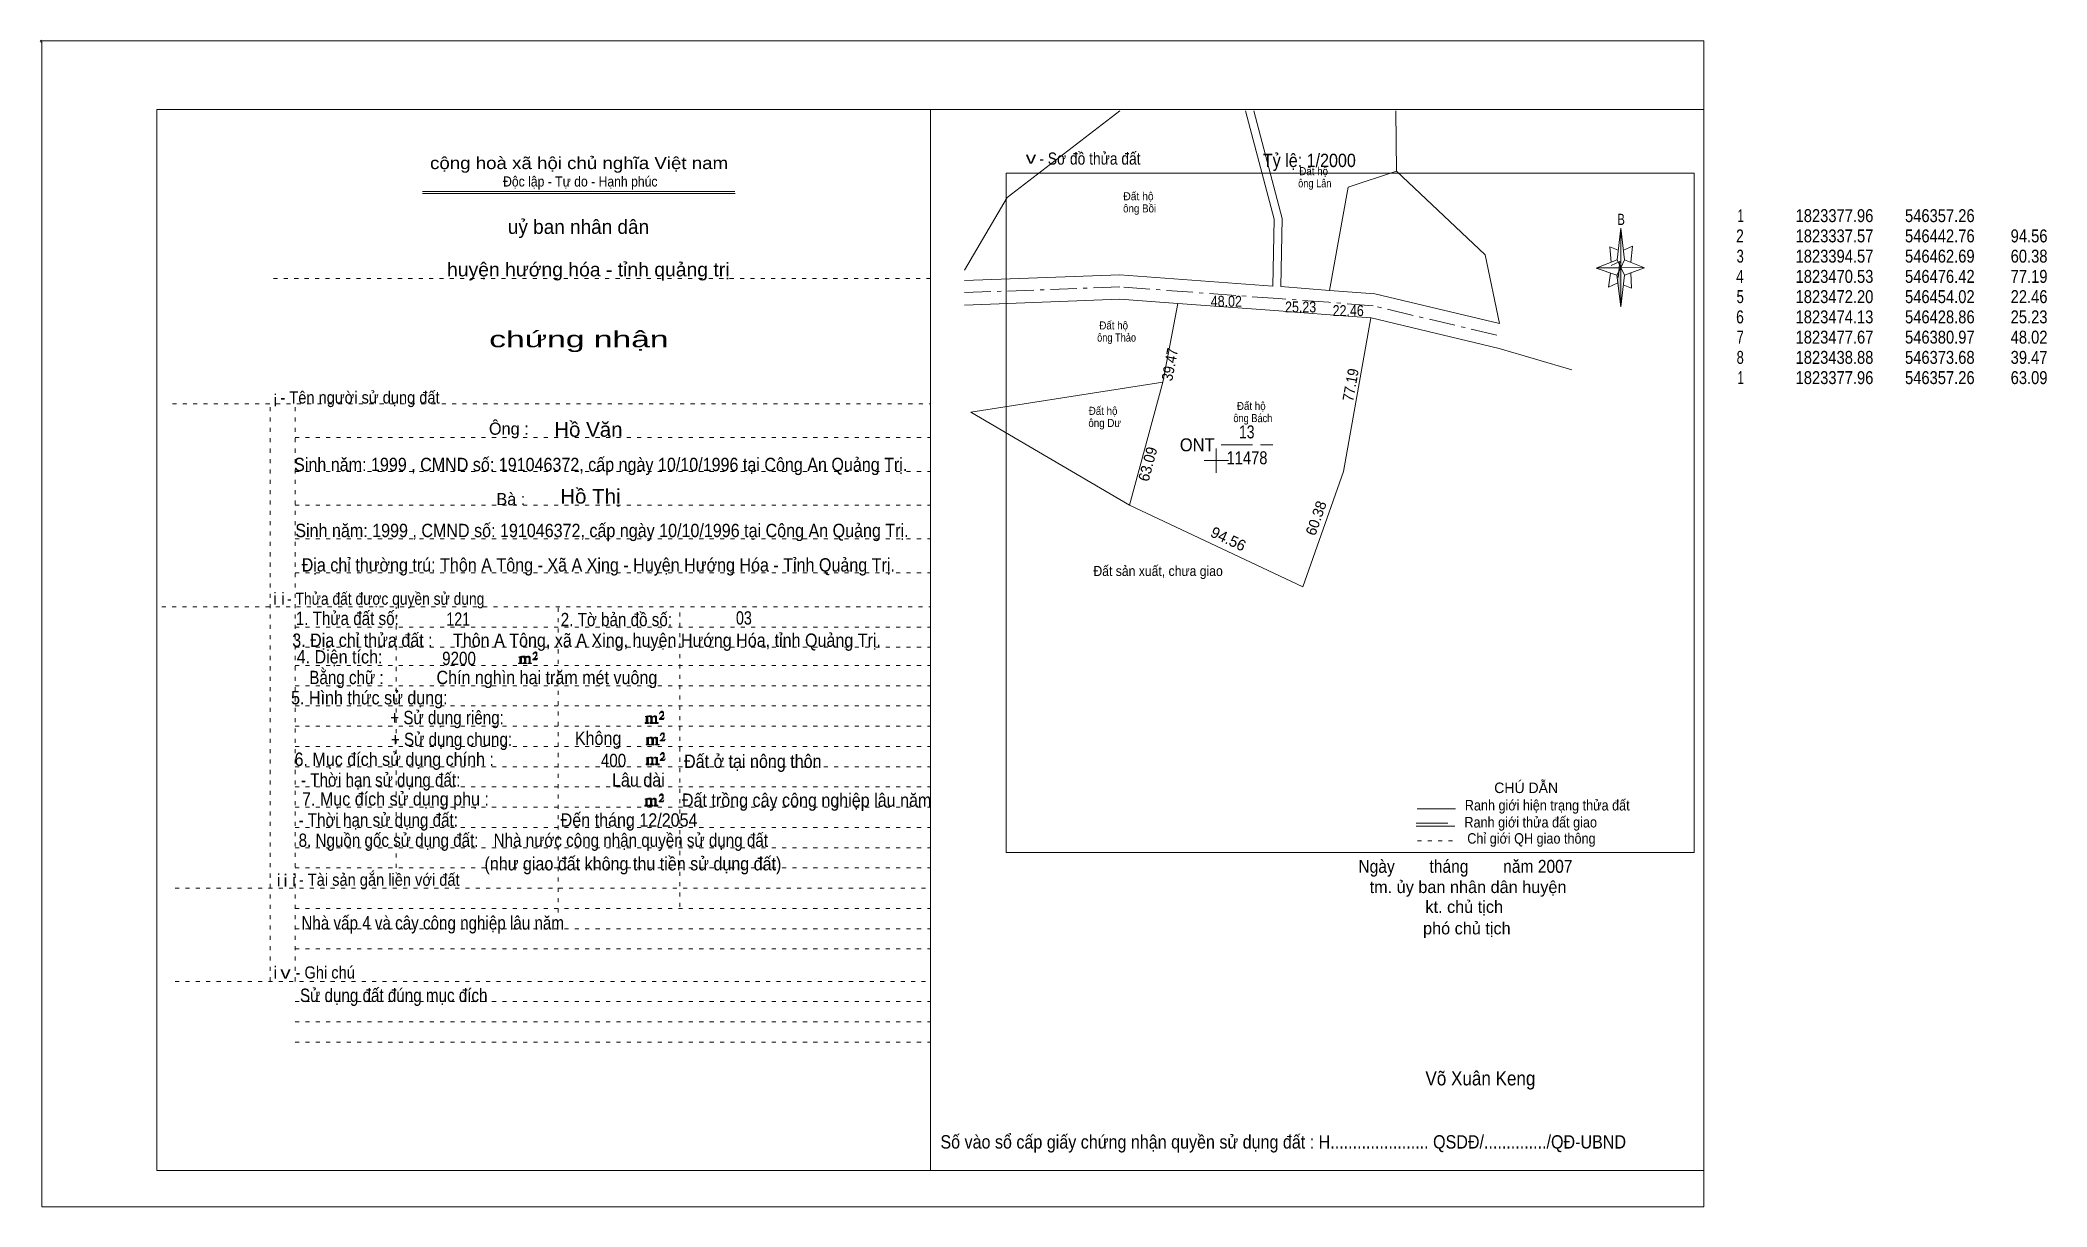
# Model space of a CAD drawing. Header units: centimetres. Extents: x -1.6 to 48, y -3.3 to 25.5.
import ezdxf
from ezdxf.enums import TextEntityAlignment as Align

# ---------------------------------------------------------------- set-up
doc = ezdxf.new("R2010")
doc.units = ezdxf.units.CM
doc.header["$LTSCALE"] = 0.13
for name, pattern in [('DOT_DASHED', [7.7, 5, -1.2, 0.3, -1.2]), ('DOTTED', [1.5, 0.3, -1.2]), ('LONG_DASHED', [7.5, 6, -1.5])]:
    doc.linetypes.add(name, pattern=pattern)
for name, color, linetype, lineweight in [('1', 7, 'DOTTED', 13), ('22', 7, 'Continuous', 13), ('33', 7, 'LONG_DASHED', 13), ('4', 7, 'Continuous', 13), ('5', 7, 'Continuous', 13), ('50', 7, 'Continuous', 13), ('63', 7, 'Continuous', 13)]:
    doc.layers.add(name, color=color, linetype=linetype, lineweight=lineweight)
for name, color, linetype in [('10', 7, 'Continuous'), ('23', 7, 'Continuous'), ('30', 7, 'Continuous')]:
    doc.layers.add(name, color=color, linetype=linetype)

msp = doc.modelspace()

# ---------------------------------------------------------------- hatches: boundary and pattern name
at = {"layer": '5'}
msp.add_hatch(color=256, dxfattribs=at).paths.add_polyline_path([(37.46, 19.87), (37.46, 18.91), (37.36, 19.69)])
at = {"layer": '50'}
for points in [[(10.27, 10.13), (10.27, 10.12), (10.27, 10.11), (10.25, 10.11), (10.24, 10.11), (10.24, 10.1), (10.33, 10.1), (10.33, 10.11), (10.32, 10.11), (10.31, 10.11), (10.31, 10.12), (10.31, 10.13), (10.31, 10.24), (10.31, 10.25), (10.32, 10.26), (10.34, 10.26), (10.35, 10.26), (10.36, 10.26), (10.37, 10.25), (10.39, 10.22), (10.39, 10.13), (10.37, 10.12), (10.37, 10.11), (10.36, 10.11), (10.35, 10.11), (10.35, 10.1), (10.44, 10.1), (10.44, 10.11), (10.43, 10.11), (10.42, 10.11), (10.42, 10.12), (10.42, 10.13), (10.42, 10.24), (10.44, 10.26), (10.45, 10.26), (10.46, 10.26), (10.49, 10.26), (10.49, 10.25), (10.5, 10.24), (10.5, 10.22), (10.5, 10.13), (10.5, 10.12), (10.49, 10.11), (10.49, 10.11), (10.47, 10.11), (10.47, 10.1), (10.56, 10.1), (10.56, 10.11), (10.55, 10.11), (10.54, 10.11), (10.53, 10.12), (10.53, 10.13), (10.53, 10.2), (10.53, 10.25), (10.53, 10.26), (10.52, 10.27), (10.5, 10.28), (10.47, 10.28), (10.46, 10.28), (10.44, 10.27), (10.41, 10.25), (10.41, 10.26), (10.4, 10.28), (10.39, 10.28), (10.37, 10.28), (10.35, 10.28), (10.34, 10.28), (10.32, 10.26), (10.31, 10.26), (10.31, 10.25), (10.31, 10.25), (10.31, 10.26), (10.31, 10.28), (10.24, 10.26), (10.24, 10.26), (10.25, 10.26), (10.27, 10.25), (10.27, 10.24), (10.27, 10.23)], [(10.69, 10.19), (10.72, 10.24), (10.72, 10.24), (10.71, 10.22), (10.69, 10.22), (10.68, 10.22), (10.63, 10.22), (10.66, 10.26), (10.67, 10.27), (10.69, 10.28), (10.69, 10.3), (10.69, 10.32), (10.69, 10.34), (10.69, 10.35), (10.69, 10.37), (10.68, 10.38), (10.67, 10.38), (10.66, 10.39), (10.65, 10.39), (10.63, 10.38), (10.63, 10.38), (10.62, 10.37), (10.61, 10.35), (10.59, 10.33), (10.61, 10.33), (10.61, 10.35), (10.62, 10.35), (10.63, 10.36), (10.65, 10.36), (10.66, 10.36), (10.67, 10.35), (10.68, 10.35), (10.68, 10.32), (10.68, 10.3), (10.66, 10.28), (10.66, 10.26), (10.65, 10.25), (10.59, 10.2), (10.59, 10.19)], [(13.39, 8.66), (13.39, 8.65), (13.39, 8.64), (13.38, 8.64), (13.37, 8.64), (13.37, 8.62), (13.45, 8.62), (13.45, 8.64), (13.44, 8.64), (13.43, 8.64), (13.43, 8.65), (13.43, 8.66), (13.43, 8.77), (13.43, 8.78), (13.44, 8.79), (13.47, 8.79), (13.48, 8.79), (13.49, 8.79), (13.5, 8.78), (13.51, 8.74), (13.51, 8.66), (13.5, 8.65), (13.5, 8.64), (13.49, 8.64), (13.48, 8.64), (13.48, 8.62), (13.57, 8.62), (13.57, 8.64), (13.55, 8.64), (13.54, 8.64), (13.54, 8.65), (13.54, 8.66), (13.54, 8.77), (13.57, 8.79), (13.58, 8.79), (13.59, 8.79), (13.61, 8.79), (13.61, 8.78), (13.62, 8.77), (13.62, 8.74), (13.62, 8.66), (13.62, 8.65), (13.61, 8.64), (13.61, 8.64), (13.6, 8.64), (13.6, 8.62), (13.69, 8.62), (13.69, 8.64), (13.67, 8.64), (13.66, 8.64), (13.65, 8.65), (13.65, 8.66), (13.65, 8.73), (13.65, 8.78), (13.65, 8.79), (13.64, 8.8), (13.62, 8.81), (13.6, 8.81), (13.59, 8.81), (13.57, 8.8), (13.53, 8.78), (13.53, 8.79), (13.52, 8.81), (13.51, 8.81), (13.5, 8.81), (13.48, 8.81), (13.47, 8.81), (13.44, 8.79), (13.43, 8.79), (13.43, 8.78), (13.43, 8.78), (13.43, 8.79), (13.43, 8.81), (13.37, 8.79), (13.37, 8.79), (13.38, 8.79), (13.39, 8.78), (13.39, 8.77), (13.39, 8.76)], [(13.82, 8.72), (13.84, 8.77), (13.84, 8.77), (13.83, 8.74), (13.82, 8.74), (13.81, 8.74), (13.75, 8.74), (13.79, 8.79), (13.8, 8.8), (13.82, 8.81), (13.82, 8.83), (13.82, 8.84), (13.82, 8.87), (13.82, 8.88), (13.82, 8.9), (13.81, 8.91), (13.8, 8.91), (13.79, 8.92), (13.77, 8.92), (13.75, 8.91), (13.75, 8.91), (13.74, 8.9), (13.73, 8.88), (13.72, 8.86), (13.73, 8.86), (13.73, 8.88), (13.74, 8.88), (13.75, 8.89), (13.77, 8.89), (13.79, 8.89), (13.8, 8.88), (13.81, 8.88), (13.81, 8.84), (13.81, 8.83), (13.79, 8.81), (13.79, 8.79), (13.77, 8.78), (13.72, 8.73), (13.72, 8.72)], [(13.41, 8.12), (13.41, 8.11), (13.41, 8.1), (13.4, 8.1), (13.39, 8.1), (13.39, 8.09), (13.48, 8.09), (13.48, 8.1), (13.47, 8.1), (13.45, 8.1), (13.45, 8.11), (13.45, 8.12), (13.45, 8.23), (13.45, 8.24), (13.47, 8.26), (13.49, 8.26), (13.5, 8.26), (13.51, 8.26), (13.52, 8.24), (13.53, 8.21), (13.53, 8.12), (13.52, 8.11), (13.52, 8.1), (13.51, 8.1), (13.5, 8.1), (13.5, 8.09), (13.59, 8.09), (13.59, 8.1), (13.58, 8.1), (13.57, 8.1), (13.57, 8.11), (13.57, 8.12), (13.57, 8.23), (13.59, 8.26), (13.6, 8.26), (13.61, 8.26), (13.63, 8.26), (13.63, 8.24), (13.64, 8.23), (13.64, 8.21), (13.64, 8.12), (13.64, 8.11), (13.63, 8.1), (13.63, 8.1), (13.62, 8.1), (13.62, 8.09), (13.71, 8.09), (13.71, 8.1), (13.7, 8.1), (13.69, 8.1), (13.67, 8.11), (13.67, 8.12), (13.67, 8.2), (13.67, 8.24), (13.67, 8.26), (13.66, 8.27), (13.64, 8.28), (13.62, 8.28), (13.61, 8.28), (13.59, 8.27), (13.55, 8.24), (13.55, 8.26), (13.54, 8.28), (13.53, 8.28), (13.52, 8.28), (13.5, 8.28), (13.49, 8.28), (13.47, 8.26), (13.45, 8.26), (13.45, 8.24), (13.45, 8.24), (13.45, 8.26), (13.45, 8.28), (13.39, 8.26), (13.39, 8.26), (13.4, 8.26), (13.41, 8.24), (13.41, 8.23), (13.41, 8.22)], [(13.84, 8.19), (13.86, 8.23), (13.86, 8.23), (13.85, 8.21), (13.84, 8.21), (13.83, 8.21), (13.77, 8.21), (13.81, 8.26), (13.82, 8.27), (13.84, 8.28), (13.84, 8.3), (13.84, 8.31), (13.84, 8.33), (13.84, 8.34), (13.84, 8.37), (13.83, 8.38), (13.82, 8.38), (13.81, 8.39), (13.8, 8.39), (13.77, 8.38), (13.77, 8.38), (13.76, 8.37), (13.75, 8.34), (13.74, 8.32), (13.75, 8.32), (13.75, 8.34), (13.76, 8.34), (13.77, 8.36), (13.8, 8.36), (13.81, 8.36), (13.82, 8.34), (13.83, 8.34), (13.83, 8.31), (13.83, 8.3), (13.81, 8.28), (13.81, 8.26), (13.8, 8.24), (13.74, 8.2), (13.74, 8.19)], [(13.41, 7.64), (13.41, 7.63), (13.41, 7.62), (13.4, 7.62), (13.39, 7.62), (13.39, 7.6), (13.47, 7.6), (13.47, 7.62), (13.46, 7.62), (13.45, 7.62), (13.45, 7.63), (13.45, 7.64), (13.45, 7.75), (13.45, 7.76), (13.46, 7.77), (13.49, 7.77), (13.5, 7.77), (13.51, 7.77), (13.52, 7.76), (13.53, 7.72), (13.53, 7.64), (13.52, 7.63), (13.52, 7.62), (13.51, 7.62), (13.5, 7.62), (13.5, 7.6), (13.59, 7.6), (13.59, 7.62), (13.57, 7.62), (13.56, 7.62), (13.56, 7.63), (13.56, 7.64), (13.56, 7.75), (13.59, 7.77), (13.6, 7.77), (13.61, 7.77), (13.63, 7.77), (13.63, 7.76), (13.64, 7.75), (13.64, 7.72), (13.64, 7.64), (13.64, 7.63), (13.63, 7.62), (13.63, 7.62), (13.62, 7.62), (13.62, 7.6), (13.71, 7.6), (13.71, 7.62), (13.69, 7.62), (13.68, 7.62), (13.67, 7.63), (13.67, 7.64), (13.67, 7.71), (13.67, 7.76), (13.67, 7.77), (13.66, 7.78), (13.64, 7.79), (13.62, 7.79), (13.61, 7.79), (13.59, 7.78), (13.55, 7.76), (13.55, 7.77), (13.54, 7.79), (13.53, 7.79), (13.52, 7.79), (13.5, 7.79), (13.49, 7.79), (13.46, 7.77), (13.45, 7.77), (13.45, 7.76), (13.45, 7.76), (13.45, 7.77), (13.45, 7.79), (13.39, 7.77), (13.39, 7.77), (13.4, 7.77), (13.41, 7.76), (13.41, 7.75), (13.41, 7.74)], [(13.84, 7.7), (13.86, 7.75), (13.86, 7.75), (13.85, 7.72), (13.84, 7.72), (13.83, 7.72), (13.77, 7.72), (13.81, 7.77), (13.82, 7.78), (13.84, 7.79), (13.84, 7.81), (13.84, 7.82), (13.84, 7.85), (13.84, 7.86), (13.84, 7.88), (13.83, 7.89), (13.82, 7.89), (13.81, 7.9), (13.79, 7.9), (13.77, 7.89), (13.77, 7.89), (13.76, 7.88), (13.75, 7.86), (13.74, 7.84), (13.75, 7.84), (13.75, 7.86), (13.76, 7.86), (13.77, 7.87), (13.79, 7.87), (13.81, 7.87), (13.82, 7.86), (13.83, 7.86), (13.83, 7.82), (13.83, 7.81), (13.81, 7.79), (13.81, 7.77), (13.79, 7.76), (13.74, 7.71), (13.74, 7.7)], [(13.38, 6.62), (13.38, 6.61), (13.38, 6.6), (13.37, 6.6), (13.36, 6.6), (13.36, 6.58), (13.44, 6.58), (13.44, 6.6), (13.43, 6.6), (13.42, 6.6), (13.42, 6.61), (13.42, 6.62), (13.42, 6.73), (13.42, 6.74), (13.43, 6.75), (13.46, 6.75), (13.47, 6.75), (13.48, 6.75), (13.49, 6.74), (13.5, 6.7), (13.5, 6.62), (13.49, 6.61), (13.49, 6.6), (13.48, 6.6), (13.47, 6.6), (13.47, 6.58), (13.56, 6.58), (13.56, 6.6), (13.54, 6.6), (13.53, 6.6), (13.53, 6.61), (13.53, 6.62), (13.53, 6.73), (13.56, 6.75), (13.57, 6.75), (13.58, 6.75), (13.6, 6.75), (13.6, 6.74), (13.61, 6.73), (13.61, 6.7), (13.61, 6.62), (13.61, 6.61), (13.6, 6.6), (13.6, 6.6), (13.59, 6.6), (13.59, 6.58), (13.68, 6.58), (13.68, 6.6), (13.66, 6.6), (13.65, 6.6), (13.64, 6.61), (13.64, 6.62), (13.64, 6.69), (13.64, 6.74), (13.64, 6.75), (13.63, 6.76), (13.61, 6.77), (13.59, 6.77), (13.58, 6.77), (13.56, 6.76), (13.52, 6.74), (13.52, 6.75), (13.51, 6.77), (13.5, 6.77), (13.49, 6.77), (13.47, 6.77), (13.46, 6.77), (13.43, 6.75), (13.42, 6.75), (13.42, 6.74), (13.42, 6.74), (13.42, 6.75), (13.42, 6.77), (13.36, 6.75), (13.36, 6.75), (13.37, 6.75), (13.38, 6.74), (13.38, 6.73), (13.38, 6.72)], [(13.81, 6.68), (13.83, 6.73), (13.83, 6.73), (13.82, 6.7), (13.81, 6.7), (13.8, 6.7), (13.74, 6.7), (13.78, 6.75), (13.79, 6.76), (13.81, 6.77), (13.81, 6.79), (13.81, 6.8), (13.81, 6.83), (13.81, 6.84), (13.81, 6.86), (13.8, 6.87), (13.79, 6.87), (13.78, 6.88), (13.76, 6.88), (13.74, 6.87), (13.74, 6.87), (13.73, 6.86), (13.72, 6.84), (13.71, 6.82), (13.72, 6.82), (13.72, 6.84), (13.73, 6.84), (13.74, 6.85), (13.76, 6.85), (13.78, 6.85), (13.79, 6.84), (13.8, 6.84), (13.8, 6.8), (13.8, 6.79), (13.78, 6.77), (13.78, 6.75), (13.76, 6.74), (13.71, 6.69), (13.71, 6.68)]]:
    msp.add_hatch(color=256, dxfattribs=at).paths.add_polyline_path(points)

# ---------------------------------------------------------------- linework, layer by layer
at = {"layer": '1', "linetype": 'Continuous'}
for p, q in [((1.31, -2.42), (1.31, 23.78)), ((1.31, 23.78), (39.51, 23.78)), ((20.41, -2.42), (20.41, 23.78)), ((39.51, -2.42), (39.51, 23.78)), ((7.87, 21.76), (15.58, 21.76)), ((7.87, 21.71), (15.59, 21.71)), ((37.36, 19.69), (36.85, 19.86)), ((1.31, -2.42), (39.51, -2.42))]:
    msp.add_line(p, q, dxfattribs=at)
at = {"layer": '1'}
for p, q in [((4.19, 19.61), (20.41, 19.61)), ((1.69, 16.51), (20.41, 16.51)), ((4.11, 2.25), (4.11, 16.51)), ((4.72, 2.25), (4.72, 16.51)), ((4.72, 15.68), (20.41, 15.68)), ((4.72, 14.84), (20.41, 14.84)), ((4.72, 14.01), (20.41, 14.01)), ((4.72, 13.18), (20.41, 13.18)), ((4.72, 12.34), (20.41, 12.34)), ((1.43, 11.5), (20.41, 11.5)), ((7.22, 5.05), (7.22, 11.5)), ((11.22, 3.95), (11.22, 11.5)), ((14.22, 4.09), (14.22, 11.5)), ((4.72, 11), (20.41, 11)), ((4.72, 10.5), (20.41, 10.5)), ((4.72, 10.05), (20.41, 10.05)), ((4.72, 9.55), (20.41, 9.55)), ((4.72, 9.05), (20.41, 9.05)), ((4.72, 8.55), (20.41, 8.55)), ((4.72, 8.05), (20.41, 8.05)), ((4.72, 7.55), (20.41, 7.55)), ((4.72, 7.05), (20.41, 7.05)), ((4.72, 6.55), (20.41, 6.55)), ((4.72, 6.05), (20.41, 6.05)), ((4.72, 5.55), (20.41, 5.55)), ((4.72, 5.05), (20.41, 5.05)), ((1.76, 4.55), (20.41, 4.55)), ((4.72, 4.05), (20.41, 4.05)), ((4.72, 3.55), (20.41, 3.55)), ((4.72, 3.05), (20.41, 3.05)), ((1.76, 2.25), (20.41, 2.25)), ((4.72, 1.75), (20.41, 1.75)), ((4.72, 1.25), (20.41, 1.25)), ((4.72, 0.75), (20.41, 0.75))]:
    msp.add_line(p, q, dxfattribs=at)
at = {"layer": '1', "linetype": 'Continuous'}
msp.add_lwpolyline([(-1.53, -3.32), (39.51, -3.32), (39.51, 25.48), (-1.53, 25.48)], close=True, dxfattribs=at)
msp.add_lwpolyline([(37.37, 19.49), (37.16, 19.39), (37.21, 19.74)], dxfattribs=at)
at = {"layer": '22'}
for p, q in [((31.92, 22.26), (31.91, 23.75)), ((26.15, 17.05), (26.52, 18.99))]:
    msp.add_line(p, q, dxfattribs=at)
for points in [[(21.25, 19.81), (22.31, 21.61), (25.09, 23.75)], [(21.25, 19.56), (25.09, 19.7), (28.87, 19.42), (28.9, 21.07), (28.19, 23.75)], [(30.27, 19.31), (29.07, 19.41), (29.1, 21.09), (28.4, 23.75)], [(31.92, 22.26), (30.73, 21.86), (30.27, 19.31)], [(34.47, 18.5), (34.11, 20.19), (31.92, 22.26)], [(21.25, 18.95), (25.09, 19.1), (26.52, 18.99)], [(26.52, 18.99), (28.91, 18.82), (30.17, 18.72), (31.29, 18.64)], [(30.27, 19.31), (31.39, 19.23), (34.47, 18.5)], [(31.29, 18.64), (30.61, 14.84), (29.61, 11.99), (25.33, 14.01)], [(31.29, 18.64), (31.3, 18.64), (34.46, 17.88), (36.25, 17.35)]]:
    msp.add_lwpolyline(points, dxfattribs=at)
at = {"layer": '22', "linetype": 'DOT_DASHED'}
msp.add_lwpolyline([(34.4, 18.21), (31.35, 18.93), (30.25, 19.02), (29.01, 19.11), (25.09, 19.4), (21.25, 19.26)], dxfattribs=at)
at = {"layer": '22'}
msp.add_lwpolyline([(25.33, 14.01), (26.15, 17.05), (21.41, 16.31)], close=True, dxfattribs=at)
at = {"layer": '33'}
msp.add_line((27.59, 15.5), (28.87, 15.5), dxfattribs=at)
at = {"layer": '4'}
for p, q in [((32.43, 6.51), (33.38, 6.51)), ((32.41, 6.08), (33.36, 6.08))]:
    msp.add_line(p, q, dxfattribs=at)
at = {"layer": '4', "linetype": 'LONG_DASHED'}
msp.add_line((32.41, 6.16), (33.36, 6.16), dxfattribs=at)
at = {"layer": '4', "linetype": 'DOTTED'}
msp.add_line((32.44, 5.72), (33.43, 5.72), dxfattribs=at)
at = {"layer": '4'}
msp.add_lwpolyline([(22.28, 22.21), (39.27, 22.21), (39.27, 5.43), (22.28, 5.43)], close=True, dxfattribs=at)
msp.add_circle((-1.55, 25.47), 0.025, dxfattribs=at)
at = {"layer": '5'}
for p, q in [((37.37, 20.07), (37.46, 20.85)), ((37.55, 20.07), (38.05, 19.87)), ((37.55, 19.69), (37.46, 18.91)), ((37.73, 19.37), (37.52, 19.45)), ((37.71, 19.75), (37.73, 19.37))]:
    msp.add_line(p, q, dxfattribs=at)
for points in [[(37.46, 20.85), (37.55, 20.07), (37.46, 19.87)], [(37.46, 19.87), (36.87, 19.87), (37.37, 20.07), (37.55, 19.69), (38.05, 19.87), (37.46, 19.89)], [(37.46, 19.87), (37.46, 18.91), (37.36, 19.69)]]:
    msp.add_lwpolyline(points, close=True, dxfattribs=at)
for points in [[(37.4, 20.31), (37.19, 20.39), (37.22, 20.01)], [(37.53, 20.31), (37.75, 20.41), (37.71, 20.01)], [(37.46, 19.87), (37.37, 20.07), (36.87, 19.87)], [(37.22, 19.93), (37.44, 20.03), (37.4, 19.63)], [(37.46, 19.87), (37.55, 19.69), (38.05, 19.87)]]:
    msp.add_lwpolyline(points, dxfattribs=at)
at = {"layer": '50'}
for points in [[(10.27, 10.13), (10.27, 10.12), (10.27, 10.11), (10.25, 10.11), (10.24, 10.11), (10.24, 10.1), (10.33, 10.1), (10.33, 10.11), (10.32, 10.11), (10.31, 10.11), (10.31, 10.12), (10.31, 10.13), (10.31, 10.24), (10.31, 10.25), (10.32, 10.26), (10.34, 10.26), (10.35, 10.26), (10.36, 10.26), (10.37, 10.25), (10.39, 10.22), (10.39, 10.13), (10.37, 10.12), (10.37, 10.11), (10.36, 10.11), (10.35, 10.11), (10.35, 10.1), (10.44, 10.1), (10.44, 10.11), (10.43, 10.11), (10.42, 10.11), (10.42, 10.12), (10.42, 10.13), (10.42, 10.24), (10.44, 10.26), (10.45, 10.26), (10.46, 10.26), (10.49, 10.26), (10.49, 10.25), (10.5, 10.24), (10.5, 10.22), (10.5, 10.13), (10.5, 10.12), (10.49, 10.11), (10.49, 10.11), (10.47, 10.11), (10.47, 10.1), (10.56, 10.1), (10.56, 10.11), (10.55, 10.11), (10.54, 10.11), (10.53, 10.12), (10.53, 10.13), (10.53, 10.2), (10.53, 10.25), (10.53, 10.26), (10.52, 10.27), (10.5, 10.28), (10.47, 10.28), (10.46, 10.28), (10.44, 10.27), (10.41, 10.25), (10.41, 10.26), (10.4, 10.28), (10.39, 10.28), (10.37, 10.28), (10.35, 10.28), (10.34, 10.28), (10.32, 10.26), (10.31, 10.26), (10.31, 10.25), (10.31, 10.25), (10.31, 10.26), (10.31, 10.28), (10.24, 10.26), (10.24, 10.26), (10.25, 10.26), (10.27, 10.25), (10.27, 10.24), (10.27, 10.23)], [(10.69, 10.19), (10.72, 10.24), (10.72, 10.24), (10.71, 10.22), (10.69, 10.22), (10.68, 10.22), (10.63, 10.22), (10.66, 10.26), (10.67, 10.27), (10.69, 10.28), (10.69, 10.3), (10.69, 10.32), (10.69, 10.34), (10.69, 10.35), (10.69, 10.37), (10.68, 10.38), (10.67, 10.38), (10.66, 10.39), (10.65, 10.39), (10.63, 10.38), (10.63, 10.38), (10.62, 10.37), (10.61, 10.35), (10.59, 10.33), (10.61, 10.33), (10.61, 10.35), (10.62, 10.35), (10.63, 10.36), (10.65, 10.36), (10.66, 10.36), (10.67, 10.35), (10.68, 10.35), (10.68, 10.32), (10.68, 10.3), (10.66, 10.28), (10.66, 10.26), (10.65, 10.25), (10.59, 10.2), (10.59, 10.19)], [(13.39, 8.66), (13.39, 8.65), (13.39, 8.64), (13.38, 8.64), (13.37, 8.64), (13.37, 8.62), (13.45, 8.62), (13.45, 8.64), (13.44, 8.64), (13.43, 8.64), (13.43, 8.65), (13.43, 8.66), (13.43, 8.77), (13.43, 8.78), (13.44, 8.79), (13.47, 8.79), (13.48, 8.79), (13.49, 8.79), (13.5, 8.78), (13.51, 8.74), (13.51, 8.66), (13.5, 8.65), (13.5, 8.64), (13.49, 8.64), (13.48, 8.64), (13.48, 8.62), (13.57, 8.62), (13.57, 8.64), (13.55, 8.64), (13.54, 8.64), (13.54, 8.65), (13.54, 8.66), (13.54, 8.77), (13.57, 8.79), (13.58, 8.79), (13.59, 8.79), (13.61, 8.79), (13.61, 8.78), (13.62, 8.77), (13.62, 8.74), (13.62, 8.66), (13.62, 8.65), (13.61, 8.64), (13.61, 8.64), (13.6, 8.64), (13.6, 8.62), (13.69, 8.62), (13.69, 8.64), (13.67, 8.64), (13.66, 8.64), (13.65, 8.65), (13.65, 8.66), (13.65, 8.73), (13.65, 8.78), (13.65, 8.79), (13.64, 8.8), (13.62, 8.81), (13.6, 8.81), (13.59, 8.81), (13.57, 8.8), (13.53, 8.78), (13.53, 8.79), (13.52, 8.81), (13.51, 8.81), (13.5, 8.81), (13.48, 8.81), (13.47, 8.81), (13.44, 8.79), (13.43, 8.79), (13.43, 8.78), (13.43, 8.78), (13.43, 8.79), (13.43, 8.81), (13.37, 8.79), (13.37, 8.79), (13.38, 8.79), (13.39, 8.78), (13.39, 8.77), (13.39, 8.76)], [(13.82, 8.72), (13.84, 8.77), (13.84, 8.77), (13.83, 8.74), (13.82, 8.74), (13.81, 8.74), (13.75, 8.74), (13.79, 8.79), (13.8, 8.8), (13.82, 8.81), (13.82, 8.83), (13.82, 8.84), (13.82, 8.87), (13.82, 8.88), (13.82, 8.9), (13.81, 8.91), (13.8, 8.91), (13.79, 8.92), (13.77, 8.92), (13.75, 8.91), (13.75, 8.91), (13.74, 8.9), (13.73, 8.88), (13.72, 8.86), (13.73, 8.86), (13.73, 8.88), (13.74, 8.88), (13.75, 8.89), (13.77, 8.89), (13.79, 8.89), (13.8, 8.88), (13.81, 8.88), (13.81, 8.84), (13.81, 8.83), (13.79, 8.81), (13.79, 8.79), (13.77, 8.78), (13.72, 8.73), (13.72, 8.72)], [(13.41, 8.12), (13.41, 8.11), (13.41, 8.1), (13.4, 8.1), (13.39, 8.1), (13.39, 8.09), (13.48, 8.09), (13.48, 8.1), (13.47, 8.1), (13.45, 8.1), (13.45, 8.11), (13.45, 8.12), (13.45, 8.23), (13.45, 8.24), (13.47, 8.26), (13.49, 8.26), (13.5, 8.26), (13.51, 8.26), (13.52, 8.24), (13.53, 8.21), (13.53, 8.12), (13.52, 8.11), (13.52, 8.1), (13.51, 8.1), (13.5, 8.1), (13.5, 8.09), (13.59, 8.09), (13.59, 8.1), (13.58, 8.1), (13.57, 8.1), (13.57, 8.11), (13.57, 8.12), (13.57, 8.23), (13.59, 8.26), (13.6, 8.26), (13.61, 8.26), (13.63, 8.26), (13.63, 8.24), (13.64, 8.23), (13.64, 8.21), (13.64, 8.12), (13.64, 8.11), (13.63, 8.1), (13.63, 8.1), (13.62, 8.1), (13.62, 8.09), (13.71, 8.09), (13.71, 8.1), (13.7, 8.1), (13.69, 8.1), (13.67, 8.11), (13.67, 8.12), (13.67, 8.2), (13.67, 8.24), (13.67, 8.26), (13.66, 8.27), (13.64, 8.28), (13.62, 8.28), (13.61, 8.28), (13.59, 8.27), (13.55, 8.24), (13.55, 8.26), (13.54, 8.28), (13.53, 8.28), (13.52, 8.28), (13.5, 8.28), (13.49, 8.28), (13.47, 8.26), (13.45, 8.26), (13.45, 8.24), (13.45, 8.24), (13.45, 8.26), (13.45, 8.28), (13.39, 8.26), (13.39, 8.26), (13.4, 8.26), (13.41, 8.24), (13.41, 8.23), (13.41, 8.22)], [(13.84, 8.19), (13.86, 8.23), (13.86, 8.23), (13.85, 8.21), (13.84, 8.21), (13.83, 8.21), (13.77, 8.21), (13.81, 8.26), (13.82, 8.27), (13.84, 8.28), (13.84, 8.3), (13.84, 8.31), (13.84, 8.33), (13.84, 8.34), (13.84, 8.37), (13.83, 8.38), (13.82, 8.38), (13.81, 8.39), (13.8, 8.39), (13.77, 8.38), (13.77, 8.38), (13.76, 8.37), (13.75, 8.34), (13.74, 8.32), (13.75, 8.32), (13.75, 8.34), (13.76, 8.34), (13.77, 8.36), (13.8, 8.36), (13.81, 8.36), (13.82, 8.34), (13.83, 8.34), (13.83, 8.31), (13.83, 8.3), (13.81, 8.28), (13.81, 8.26), (13.8, 8.24), (13.74, 8.2), (13.74, 8.19)], [(13.41, 7.64), (13.41, 7.63), (13.41, 7.62), (13.4, 7.62), (13.39, 7.62), (13.39, 7.6), (13.47, 7.6), (13.47, 7.62), (13.46, 7.62), (13.45, 7.62), (13.45, 7.63), (13.45, 7.64), (13.45, 7.75), (13.45, 7.76), (13.46, 7.77), (13.49, 7.77), (13.5, 7.77), (13.51, 7.77), (13.52, 7.76), (13.53, 7.72), (13.53, 7.64), (13.52, 7.63), (13.52, 7.62), (13.51, 7.62), (13.5, 7.62), (13.5, 7.6), (13.59, 7.6), (13.59, 7.62), (13.57, 7.62), (13.56, 7.62), (13.56, 7.63), (13.56, 7.64), (13.56, 7.75), (13.59, 7.77), (13.6, 7.77), (13.61, 7.77), (13.63, 7.77), (13.63, 7.76), (13.64, 7.75), (13.64, 7.72), (13.64, 7.64), (13.64, 7.63), (13.63, 7.62), (13.63, 7.62), (13.62, 7.62), (13.62, 7.6), (13.71, 7.6), (13.71, 7.62), (13.69, 7.62), (13.68, 7.62), (13.67, 7.63), (13.67, 7.64), (13.67, 7.71), (13.67, 7.76), (13.67, 7.77), (13.66, 7.78), (13.64, 7.79), (13.62, 7.79), (13.61, 7.79), (13.59, 7.78), (13.55, 7.76), (13.55, 7.77), (13.54, 7.79), (13.53, 7.79), (13.52, 7.79), (13.5, 7.79), (13.49, 7.79), (13.46, 7.77), (13.45, 7.77), (13.45, 7.76), (13.45, 7.76), (13.45, 7.77), (13.45, 7.79), (13.39, 7.77), (13.39, 7.77), (13.4, 7.77), (13.41, 7.76), (13.41, 7.75), (13.41, 7.74)], [(13.84, 7.7), (13.86, 7.75), (13.86, 7.75), (13.85, 7.72), (13.84, 7.72), (13.83, 7.72), (13.77, 7.72), (13.81, 7.77), (13.82, 7.78), (13.84, 7.79), (13.84, 7.81), (13.84, 7.82), (13.84, 7.85), (13.84, 7.86), (13.84, 7.88), (13.83, 7.89), (13.82, 7.89), (13.81, 7.9), (13.79, 7.9), (13.77, 7.89), (13.77, 7.89), (13.76, 7.88), (13.75, 7.86), (13.74, 7.84), (13.75, 7.84), (13.75, 7.86), (13.76, 7.86), (13.77, 7.87), (13.79, 7.87), (13.81, 7.87), (13.82, 7.86), (13.83, 7.86), (13.83, 7.82), (13.83, 7.81), (13.81, 7.79), (13.81, 7.77), (13.79, 7.76), (13.74, 7.71), (13.74, 7.7)], [(13.38, 6.62), (13.38, 6.61), (13.38, 6.6), (13.37, 6.6), (13.36, 6.6), (13.36, 6.58), (13.44, 6.58), (13.44, 6.6), (13.43, 6.6), (13.42, 6.6), (13.42, 6.61), (13.42, 6.62), (13.42, 6.73), (13.42, 6.74), (13.43, 6.75), (13.46, 6.75), (13.47, 6.75), (13.48, 6.75), (13.49, 6.74), (13.5, 6.7), (13.5, 6.62), (13.49, 6.61), (13.49, 6.6), (13.48, 6.6), (13.47, 6.6), (13.47, 6.58), (13.56, 6.58), (13.56, 6.6), (13.54, 6.6), (13.53, 6.6), (13.53, 6.61), (13.53, 6.62), (13.53, 6.73), (13.56, 6.75), (13.57, 6.75), (13.58, 6.75), (13.6, 6.75), (13.6, 6.74), (13.61, 6.73), (13.61, 6.7), (13.61, 6.62), (13.61, 6.61), (13.6, 6.6), (13.6, 6.6), (13.59, 6.6), (13.59, 6.58), (13.68, 6.58), (13.68, 6.6), (13.66, 6.6), (13.65, 6.6), (13.64, 6.61), (13.64, 6.62), (13.64, 6.69), (13.64, 6.74), (13.64, 6.75), (13.63, 6.76), (13.61, 6.77), (13.59, 6.77), (13.58, 6.77), (13.56, 6.76), (13.52, 6.74), (13.52, 6.75), (13.51, 6.77), (13.5, 6.77), (13.49, 6.77), (13.47, 6.77), (13.46, 6.77), (13.43, 6.75), (13.42, 6.75), (13.42, 6.74), (13.42, 6.74), (13.42, 6.75), (13.42, 6.77), (13.36, 6.75), (13.36, 6.75), (13.37, 6.75), (13.38, 6.74), (13.38, 6.73), (13.38, 6.72)], [(13.81, 6.68), (13.83, 6.73), (13.83, 6.73), (13.82, 6.7), (13.81, 6.7), (13.8, 6.7), (13.74, 6.7), (13.78, 6.75), (13.79, 6.76), (13.81, 6.77), (13.81, 6.79), (13.81, 6.8), (13.81, 6.83), (13.81, 6.84), (13.81, 6.86), (13.8, 6.87), (13.79, 6.87), (13.78, 6.88), (13.76, 6.88), (13.74, 6.87), (13.74, 6.87), (13.73, 6.86), (13.72, 6.84), (13.71, 6.82), (13.72, 6.82), (13.72, 6.84), (13.73, 6.84), (13.74, 6.85), (13.76, 6.85), (13.78, 6.85), (13.79, 6.84), (13.8, 6.84), (13.8, 6.8), (13.8, 6.79), (13.78, 6.77), (13.78, 6.75), (13.76, 6.74), (13.71, 6.69), (13.71, 6.68)]]:
    msp.add_lwpolyline(points, close=True, dxfattribs=at)
at = {"layer": '63'}
for p, q in [((27.47, 14.81), (27.47, 15.41)), ((27.17, 15.11), (27.77, 15.11))]:
    msp.add_line(p, q, dxfattribs=at)

# ---------------------------------------------------------------- texts
at = {"layer": '1'}
for s, height, width, p in [('cộng hoà xã hội chủ nghĩa Việt nam', 0.3, 1.15, (11.735, 22.31)), ('v', 0.3, 1.3, (22.895, 22.44)), ('- Sơ đồ thửa đất ', 0.3, 0.85, (24.4, 22.42)), ('Độc lập - Tự do - Hạnh phúc', 0.25, 0.9, (11.765, 21.88)), ('chứng nhận', 0.4, 1.55, (11.73, 17.91)), ('- Tên người sử dụng đất', 0.3, 0.9, (6.325, 16.52)), ('- Thửa đất được quyền sử dụng', 0.3, 0.85, (6.96, 11.55)), ('- Tài sản gắn liền với đất ', 0.3, 0.9, (6.85, 4.61)), ('v', 0.3, 1.3, (4.485, 2.32)), ('- Ghi chú', 0.3, 0.9, (5.465, 2.32))]:
    msp.add_text(s, height=height, dxfattribs=dict(at, width=width)).set_placement(p, align=Align.CENTER)
for s, height, p in [('uỷ ban nhân dân', 0.35, (11.72, 20.71)), ('i', 0.3, (4.235, 16.45)), ('i', 0.3, (4.225, 11.55)), ('i', 0.3, (4.425, 11.55)), ('i', 0.3, (4.315, 4.6)), ('i', 0.3, (4.485, 4.59)), ('i', 0.3, (4.695, 4.6)), ('i', 0.3, (4.235, 2.32))]:
    msp.add_text(s, height=height, dxfattribs=at).set_placement(p, align=Align.CENTER)
at = {"layer": '10', "width": 0.9}
msp.add_text('Võ Xuân Keng', height=0.35, dxfattribs=at).set_placement((33.995, -0.32), align=Align.CENTER)
at = {"layer": '23'}
for s, width, p in [('Đất hộ ', 0.9, (29.91, 22.16)), ('ông Lân', 0.85, (29.905, 21.86)), ('Đất hộ', 0.95, (25.55, 21.54)), (' ông Bồi', 0.9, (25.545, 21.24)), ('Đất hộ  ', 0.9, (25.005, 18.35)), ('ông Thảo', 0.85, (25.01, 18.05)), ('Đất hộ ', 0.9, (24.71, 16.24)), ('Đất hộ ', 0.9, (28.37, 16.36)), ('ông Dư', 0.9, (24.715, 15.94)), ('ông Bách', 0.85, (28.375, 16.06))]:
    msp.add_text(s, height=0.2, dxfattribs=dict(at, width=width)).set_placement(p, align=Align.CENTER)
at = {"layer": '30'}
for s, width, p in [('1', 0.65, (40.5, 21)), ('1823377.96', 0.85, (43.7, 21)), ('546357.26', 0.85, (46.2, 21)), ('546357.26', 0.85, (46.2, 21)), ('2', 0.8, (40.5, 20.5)), ('1823337.57', 0.85, (43.7, 20.5)), ('546442.76', 0.85, (46.2, 20.5)), ('94.56', 0.85, (48, 20.5)), ('3', 0.75, (40.5, 20)), ('1823394.57', 0.85, (43.7, 20)), ('546462.69', 0.85, (46.2, 20)), ('60.38', 0.85, (48, 20)), ('1823470.53', 0.85, (43.7, 19.5)), ('546476.42', 0.85, (46.2, 19.5)), ('77.19', 0.85, (48, 19.5)), ('4', 0.8, (40.5, 19.5)), ('5', 0.75, (40.5, 19)), ('1823472.20', 0.85, (43.7, 19)), ('546454.02', 0.85, (46.2, 19)), ('22.46', 0.85, (48, 19)), ('6', 0.8, (40.5, 18.5)), ('1823474.13', 0.85, (43.7, 18.5)), ('546428.86', 0.85, (46.2, 18.5)), ('25.23', 0.85, (48, 18.5)), ('7', 0.75, (40.5, 18)), ('1823477.67', 0.85, (43.7, 18)), ('546380.97', 0.85, (46.2, 18)), ('48.02', 0.85, (48, 18)), ('8', 0.75, (40.5, 17.5)), ('1823438.88', 0.85, (43.7, 17.5)), ('546373.68', 0.85, (46.2, 17.5)), ('39.47', 0.85, (48, 17.5)), ('1', 0.65, (40.5, 17)), ('1823377.96', 0.85, (43.7, 17)), ('546357.26', 0.85, (46.2, 17)), ('63.09', 0.85, (48, 17))]:
    msp.add_text(s, height=0.32, dxfattribs=dict(at, width=width)).set_placement(p, align=Align.RIGHT)
for s, height, width, p in [('48.02', 0.27, 0.85, (27.72, 18.91)), ('25.23', 0.27, 0.85, (29.555, 18.77)), ('22.46', 0.27, 0.85, (30.73, 18.68)), ('Đất sản xuất, chưa giao', 0.25, 0.9, (26.035, 12.26))]:
    msp.add_text(s, height=height, dxfattribs=dict(at, width=width)).set_placement(p, align=Align.CENTER)
for s, rotation, width, p in [('39.47', 79.356, 0.9, (26.457, 17.46)), ('77.19', 79.754, 0.9, (30.923, 16.956)), ('63.09', 74.915, 0.95, (25.91, 14.99))]:
    msp.add_text(s, height=0.27, rotation=rotation, dxfattribs=dict(at, width=width)).set_placement(p, align=Align.CENTER)
for s, height, rotation, p in [('60.38', 0.26, 70.728, (30.059, 13.647)), ('94.56', 0.27, 334.714, (27.712, 13.055))]:
    msp.add_text(s, height=height, rotation=rotation, dxfattribs=at).set_placement(p, align=Align.CENTER)
at = {"layer": '33'}
for s, width, p in [('13', 0.8, (28.225, 15.66)), ('11478', 0.85, (28.23, 15.02))]:
    msp.add_text(s, height=0.32, dxfattribs=dict(at, width=width)).set_placement(p, align=Align.CENTER)
at = {"layer": '33', "width": 0.95}
msp.add_text('ONT', height=0.32, dxfattribs=at).set_placement((27.43, 15.34), align=Align.RIGHT)
at = {"layer": '4', "width": 0.9}
for s, height, p in [('Tỷ lệ: 1/2000', 0.33, (29.77, 22.36)), ('Ranh giới hiện trạng thửa đất', 0.2591, (35.645, 6.47)), ('Ranh giới thửa đất giao ', 0.2591, (35.28, 6.05)), ('Chỉ giới QH giao thông', 0.2591, (35.255, 5.65))]:
    msp.add_text(s, height=height, dxfattribs=at).set_placement(p, align=Align.CENTER)
at = {"layer": '4'}
msp.add_text('CHÚ DẪN', height=0.2591, dxfattribs=at).set_placement((35.125, 6.9), align=Align.CENTER)
at = {"layer": '5', "width": 0.75}
msp.add_text('B', height=0.276, dxfattribs=at).set_placement((37.47, 20.93), align=Align.CENTER)
at = {"layer": '50'}
for s, height, width, p in [('  huyện hướng hóa - tỉnh quảng trị', 0.34, 1.05, (11.83, 19.66)), ('Hồ Văn', 0.36, 1.05, (11.965, 15.7)), ('Sinh năm: 1999 , CMND số: 191046372, cấp ngày 10/10/1996 tại Công An Quảng Trị.', 0.33, 0.9, (12.27, 14.85)), ('Hồ Thị', 0.36, 1.05, (12.015, 14.05)), ('Sinh năm: 1999 , CMND số: 191046372, cấp ngày 10/10/1996 tại Công An Quảng Trị.', 0.33, 0.9, (12.3, 13.22)), ('Địa chỉ thường trú: Thôn A Tông - Xã A Xing - Huyện Hướng Hóa - Tỉnh Quảng Trị.', 0.33, 0.9, (12.21, 12.37)), ('1. Thửa đất số:  ', 0.33, 0.85, (6.115, 11.05)), ('121', 0.33, 0.8, (8.75, 11.03)), ('2. Tờ bản đồ số:  ', 0.33, 0.85, (12.76, 11.02)), ('03', 0.33, 0.8, (15.805, 11.06)), ('3. Địa chỉ thửa đất : ', 0.33, 0.9, (6.44, 10.51)), ('4. Diện tích: ', 0.33, 0.9, (5.875, 10.1)), ('Thôn A Tông, xã A Xing, huyện Hướng Hóa, tỉnh Quảng Trị.', 0.33, 0.9, (13.905, 10.51)), ('Bằng chữ :', 0.33, 0.85, (5.99, 9.59)), ('Chín nghìn hai trăm mét vuông', 0.33, 0.9, (10.94, 9.59)), ('9200', 0.33, 0.85, (8.77, 10.06)), ('5. Hình thức sử dụng:', 0.33, 0.9, (6.555, 9.09)), ('+ Sử dụng riêng:', 0.33, 0.85, (8.475, 8.6)), ('Không', 0.33, 0.9, (12.205, 8.09)), ('6. Mục đích sử dụng chính :', 0.33, 0.9, (7.17, 7.57)), ('+ Sử dụng chung:', 0.33, 0.85, (8.585, 8.06)), ('400', 0.33, 0.85, (12.585, 7.54)), ('Đất ở tại nông thôn', 0.33, 0.9, (16.025, 7.52)), ('- Thời hạn sử dụng đất:', 0.33, 0.85, (6.835, 7.06)), ('7. Mục đích sử dụng phụ :', 0.33, 0.9, (7.2, 6.59)), ('Lâu dài', 0.33, 0.9, (13.2, 7.06)), ('Đất trồng cây công nghiệp lâu năm', 0.33, 0.9, (17.355, 6.56)), ('- Thời hạn sử dụng đất:', 0.33, 0.85, (6.775, 6.07)), ('Đến tháng 12/2054', 0.33, 0.9, (12.97, 6.07)), ('8. Nguồn gốc sử dụng đất:', 0.33, 0.85, (7.03, 5.57)), ('Nhà nước công nhận quyền sử dụng đất ', 0.33, 0.85, (13.065, 5.57)), ('(như giao đất không thu tiền sử dụng đất)', 0.33, 0.9, (13.065, 4.99)), ('Ngày        tháng        năm 2007', 0.32, 0.9, (33.625, 4.93)), ('Nhà vấp 4 và cây công nghiệp lâu năm', 0.33, 0.85, (8.12, 3.53)), ('Sử dụng đất đúng mục đích ', 0.33, 0.85, (7.21, 1.74)), ('Số vào sổ cấp giấy chứng nhận quyền sử dụng đất : H...................... QSDĐ/............../QĐ-UBND', 0.33, 0.9, (29.125, -1.88))]:
    msp.add_text(s, height=height, dxfattribs=dict(at, width=width)).set_placement(p, align=Align.CENTER)
for s, p in [('Ông :', (10, 15.75)), ('Bà :', (10.05, 14.01)), ('tm. ủy ban nhân dân huyện ', (33.745, 4.43)), ('kt. chủ tịch', (33.595, 3.94)), ('phó chủ tịch', (33.66, 3.41))]:
    msp.add_text(s, height=0.3, dxfattribs=at).set_placement(p, align=Align.CENTER)

doc.saveas('drawing.dxf')
